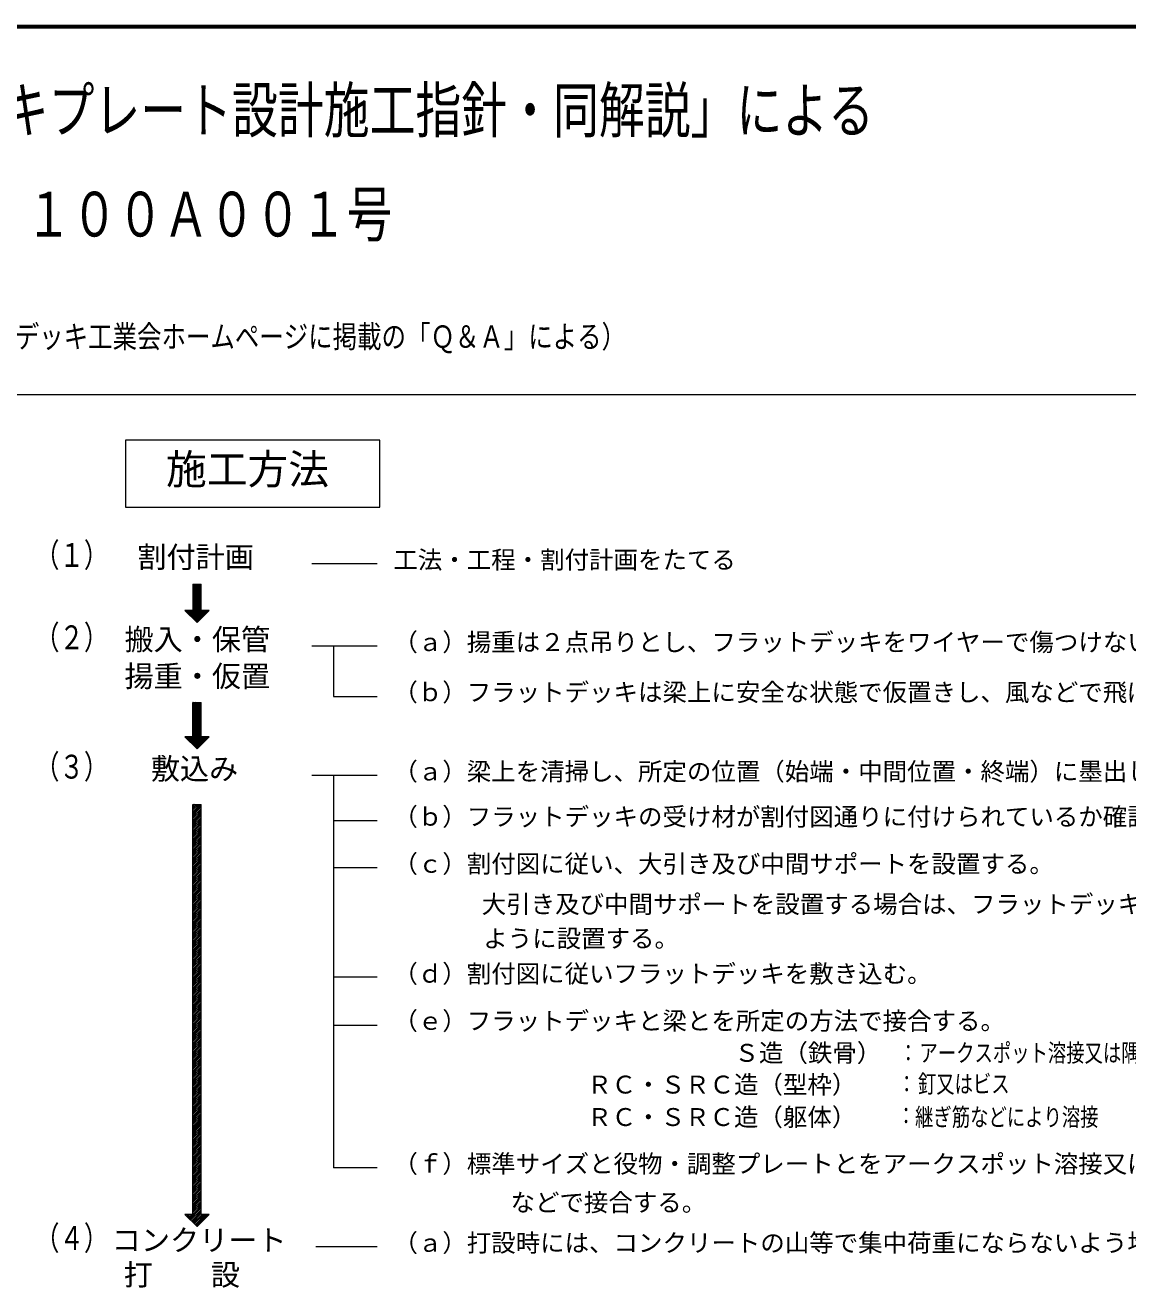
# Model space of a CAD drawing. Units: millimetres, scale not verified. Extents: x -282 to 282, y -197 to 197.
# Drawn here: x 1.4 to 96, y 88.5 to 196.9 of the extents above; entities that cross this region are included whole.
import ezdxf
from ezdxf.enums import TextEntityAlignment as Align

# ---------------------------------------------------------------- set-up
doc = ezdxf.new("R2010")
doc.units = ezdxf.units.MM
doc.header["$LTSCALE"] = 0.5
doc.layers.add('0-1_M2-1-0', color=7, linetype='Continuous', lineweight=18)
doc.styles.add('ＭＳ ゴシック', font='')
doc.styles.get('ＭＳ ゴシック').set_extended_font_data('MS Gothic')

msp = doc.modelspace()

# ---------------------------------------------------------------- linework, layer by layer
at = {"layer": '0-1_M2-1-0'}
for p, q in [((-282.494, 196.8955), (282.4621, 196.8955)), ((-282.424, 196.8255), (282.3921, 196.8255)), ((-282.354, 196.7555), (282.3221, 196.7555)), ((-282.284, 196.6855), (282.2521, 196.6855)), ((-282.284, 165.1855), (282.4621, 165.1855)), ((31.5897, 150.6314), (25.9897, 150.6314)), ((15.7835, 148.8814), (16.4835, 148.8814)), ((15.7835, 148.8814), (15.7835, 146.644)), ((16.4746, 148.8814), (15.7835, 148.1903)), ((16.3756, 148.8814), (15.7835, 148.2893)), ((16.2766, 148.8814), (15.7835, 148.3883)), ((16.1776, 148.8814), (15.7835, 148.4873)), ((16.0786, 148.8814), (15.7835, 148.5863)), ((15.9796, 148.8814), (15.7835, 148.6853)), ((15.8806, 148.8814), (15.7835, 148.7842)), ((16.4835, 148.7913), (15.7835, 148.0913)), ((16.4835, 148.6923), (15.7835, 147.9923)), ((16.4835, 148.5933), (15.7835, 147.8933)), ((16.4835, 146.644), (16.4835, 148.8814)), ((16.4835, 148.4943), (15.7835, 147.7943)), ((16.4835, 148.3953), (15.7835, 147.6953)), ((16.4835, 148.2963), (15.7835, 147.5963)), ((16.4835, 148.1973), (15.7835, 147.4973)), ((16.4835, 148.0983), (15.7835, 147.3983)), ((16.4835, 147.9993), (15.7835, 147.2993)), ((16.4835, 147.9003), (15.7835, 147.2003)), ((16.4835, 147.8013), (15.7835, 147.1013)), ((16.4835, 147.7023), (15.7835, 147.0023)), ((16.4835, 147.6033), (15.7835, 146.9033)), ((16.4835, 147.5043), (15.7835, 146.8043)), ((16.1335, 145.594), (15.0835, 146.644)), ((15.7835, 146.644), (15.0835, 146.644)), ((15.2272, 146.644), (15.1554, 146.5722)), ((15.3262, 146.644), (15.2049, 146.5227)), ((15.4252, 146.644), (15.2544, 146.4732)), ((15.5242, 146.644), (15.3039, 146.4237)), ((15.6232, 146.644), (15.3534, 146.3742)), ((15.7222, 146.644), (15.4029, 146.3247)), ((16.4835, 147.3064), (15.4524, 146.2752)), ((16.4835, 147.2074), (15.5019, 146.2257)), ((16.4835, 147.1084), (15.5514, 146.1762)), ((16.4835, 147.0094), (15.6008, 146.1267)), ((16.4835, 146.9104), (15.6503, 146.0772)), ((16.4835, 146.8114), (15.6998, 146.0277)), ((16.4835, 146.7124), (15.7493, 145.9782)), ((16.4835, 147.4054), (15.7835, 146.7054)), ((16.5142, 146.644), (15.7988, 145.9287)), ((16.6132, 146.644), (15.8483, 145.8792)), ((16.7122, 146.644), (15.8978, 145.8297)), ((16.8111, 146.644), (15.9473, 145.7802)), ((16.9101, 146.644), (15.9968, 145.7307)), ((17.0091, 146.644), (16.0463, 145.6812)), ((17.1081, 146.644), (16.0958, 145.6317)), ((16.1335, 145.594), (17.1835, 146.644)), ((17.1835, 146.644), (16.4835, 146.644)), ((15.6545, 146.0814), (15.6503, 146.0772)), ((31.5897, 143.5625), (25.9897, 143.5625)), ((27.8401, 143.5625), (27.8401, 139.2577)), ((27.8401, 139.2577), (31.5897, 139.2577)), ((15.7835, 138.7314), (16.4835, 138.7314)), ((15.7835, 135.7941), (15.7835, 138.7314)), ((16.3886, 138.7314), (15.7835, 138.1262)), ((16.2896, 138.7314), (15.7835, 138.2252)), ((16.1907, 138.7314), (15.7835, 138.3242)), ((16.0917, 138.7314), (15.7835, 138.4232)), ((15.9927, 138.7314), (15.7835, 138.5222)), ((15.8937, 138.7314), (15.7835, 138.6212)), ((15.7947, 138.7314), (15.7835, 138.7202)), ((16.4835, 138.7272), (15.7835, 138.0272)), ((16.4835, 138.6282), (15.7835, 137.9282)), ((16.4835, 138.5292), (15.7835, 137.8292)), ((16.4835, 138.4303), (15.7835, 137.7303)), ((16.4835, 138.3313), (15.7835, 137.6313)), ((16.4835, 138.2323), (15.7835, 137.5323)), ((16.4835, 138.1333), (15.7835, 137.4333)), ((16.4835, 138.0343), (15.7835, 137.3343)), ((16.4835, 137.9353), (15.7835, 137.2353)), ((16.4835, 137.8363), (15.7835, 137.1363)), ((16.4835, 137.7373), (15.7835, 137.0373)), ((16.4835, 135.7941), (16.4835, 138.7314)), ((16.4835, 137.6383), (15.7835, 136.9383)), ((16.4835, 137.5393), (15.7835, 136.8393)), ((16.4835, 137.4403), (15.7835, 136.7403)), ((16.4835, 137.3413), (15.7835, 136.6413)), ((16.4835, 137.2423), (15.7835, 136.5423)), ((16.4835, 137.1433), (15.7835, 136.4433)), ((16.4835, 137.0443), (15.7835, 136.3443)), ((16.4835, 136.9453), (15.7835, 136.2453)), ((16.4835, 136.8463), (15.7835, 136.1463)), ((16.4835, 136.7473), (15.7835, 136.0473)), ((16.4835, 136.6483), (15.7835, 135.9483)), ((16.1335, 134.7441), (15.0835, 135.7941)), ((15.7835, 135.7941), (15.0835, 135.7941)), ((15.2333, 135.7941), (15.1584, 135.7192)), ((15.3323, 135.7941), (15.2079, 135.6697)), ((15.4313, 135.7941), (15.2574, 135.6202)), ((15.5303, 135.7941), (15.3069, 135.5707)), ((15.6293, 135.7941), (15.3564, 135.5212)), ((15.7283, 135.7941), (15.4059, 135.4717)), ((16.4835, 136.4504), (15.4554, 135.4222)), ((16.4835, 136.3514), (15.5049, 135.3727)), ((16.4835, 136.2524), (15.5544, 135.3232)), ((16.4835, 136.1534), (15.6039, 135.2737)), ((16.4835, 136.0544), (15.6534, 135.2242)), ((16.4835, 135.9554), (15.7029, 135.1747)), ((16.4835, 135.8564), (15.7524, 135.1252)), ((16.4835, 136.5493), (15.7835, 135.8493)), ((16.5202, 135.7941), (15.8019, 135.0757)), ((16.6192, 135.7941), (15.8514, 135.0263)), ((16.7182, 135.7941), (15.9009, 134.9768)), ((16.8172, 135.7941), (15.9504, 134.9273)), ((16.9162, 135.7941), (15.9999, 134.8778)), ((17.0152, 135.7941), (16.0494, 134.8283)), ((17.1142, 135.7941), (16.0989, 134.7788)), ((16.1335, 134.7441), (17.1835, 135.7941)), ((17.1835, 135.7941), (16.4835, 135.7941)), ((31.5897, 132.4511), (25.9897, 132.4511)), ((27.8401, 132.4511), (27.8401, 98.7602)), ((15.7835, 129.9814), (16.4835, 129.9814)), ((15.7835, 94.7714), (15.7835, 129.9814)), ((16.4092, 129.9814), (15.7835, 129.3556)), ((16.2608, 129.9814), (15.7835, 129.5041)), ((16.1123, 129.9814), (15.7835, 129.6526)), ((15.9638, 129.9814), (15.7835, 129.8011)), ((15.8153, 129.9814), (15.7835, 129.9496)), ((16.4835, 129.9071), (15.7835, 129.2071)), ((16.4835, 129.7586), (15.7835, 129.0586)), ((16.4835, 129.6101), (15.7835, 128.9101)), ((16.4835, 129.4617), (15.7835, 128.7617)), ((16.4835, 129.3132), (15.7835, 128.6132)), ((16.4835, 129.1647), (15.7835, 128.4647)), ((16.4835, 94.7714), (16.4835, 129.9814)), ((16.4835, 129.0162), (15.7835, 128.3162)), ((16.4835, 128.8677), (15.7835, 128.1677)), ((16.4835, 128.7192), (15.7835, 128.0192)), ((16.4835, 128.5707), (15.7835, 127.8707)), ((16.4835, 128.4222), (15.7835, 127.7222)), ((16.4835, 128.2737), (15.7835, 127.5737)), ((16.4835, 128.1252), (15.7835, 127.4252)), ((16.4835, 127.9767), (15.7835, 127.2767)), ((31.5897, 128.562), (27.8401, 128.562)), ((16.4835, 127.8282), (15.7835, 127.1282)), ((16.4835, 127.6797), (15.7835, 126.9797)), ((16.4835, 127.5313), (15.7835, 126.8313)), ((16.4835, 127.3828), (15.7835, 126.6828)), ((16.4835, 127.2343), (15.7835, 126.5343)), ((16.4835, 127.0858), (15.7835, 126.3858)), ((16.4835, 126.9373), (15.7835, 126.2373)), ((16.4835, 126.7888), (15.7835, 126.0888)), ((16.4835, 126.6403), (15.7835, 125.9403)), ((16.4835, 126.4918), (15.7835, 125.7918)), ((16.4835, 126.3433), (15.7835, 125.6433)), ((16.4835, 126.1948), (15.7835, 125.4948)), ((16.4835, 126.0463), (15.7835, 125.3463)), ((16.4835, 125.8978), (15.7835, 125.1978)), ((16.4835, 125.7493), (15.7835, 125.0493)), ((16.4835, 125.6009), (15.7835, 124.9009)), ((16.4835, 125.4524), (15.7835, 124.7524)), ((16.4835, 125.3039), (15.7835, 124.6039)), ((16.4835, 125.1554), (15.7835, 124.4554)), ((16.4835, 125.0069), (15.7835, 124.3069)), ((16.4835, 124.8584), (15.7835, 124.1584)), ((16.4835, 124.7099), (15.7835, 124.0099)), ((16.4835, 124.5614), (15.7835, 123.8614)), ((16.4835, 124.4129), (15.7835, 123.7129)), ((16.4835, 124.2644), (15.7835, 123.5644)), ((16.4835, 124.1159), (15.7835, 123.4159)), ((16.4835, 123.9674), (15.7835, 123.2674)), ((16.4835, 123.8189), (15.7835, 123.1189)), ((16.4835, 123.6705), (15.7835, 122.9705)), ((31.5897, 124.5214), (27.8401, 124.5214)), ((16.4835, 123.522), (15.7835, 122.822)), ((16.4835, 123.3735), (15.7835, 122.6735)), ((16.4835, 123.225), (15.7835, 122.525)), ((16.4835, 123.0765), (15.7835, 122.3765)), ((16.4835, 122.928), (15.7835, 122.228)), ((16.4835, 122.7795), (15.7835, 122.0795)), ((16.4835, 122.631), (15.7835, 121.931)), ((16.4835, 122.4825), (15.7835, 121.7825)), ((16.4835, 122.334), (15.7835, 121.634)), ((16.4835, 122.1855), (15.7835, 121.4855)), ((16.4835, 122.037), (15.7835, 121.337)), ((16.4835, 121.8885), (15.7835, 121.1885)), ((16.4835, 121.74), (15.7835, 121.04)), ((16.4835, 121.5916), (15.7835, 120.8916)), ((16.4835, 121.4431), (15.7835, 120.7431)), ((16.4835, 121.2946), (15.7835, 120.5946)), ((16.4835, 121.1461), (15.7835, 120.4461)), ((16.4835, 120.9976), (15.7835, 120.2976)), ((16.4835, 120.8491), (15.7835, 120.1491)), ((16.4835, 120.7006), (15.7835, 120.0006)), ((16.4835, 120.5521), (15.7835, 119.8521)), ((16.4835, 120.4036), (15.7835, 119.7036)), ((16.4835, 120.2551), (15.7835, 119.5551)), ((16.4835, 120.1066), (15.7835, 119.4066)), ((16.4835, 119.9581), (15.7835, 119.2581)), ((16.4835, 119.8096), (15.7835, 119.1096)), ((16.4835, 119.6612), (15.7835, 118.9612)), ((16.4835, 119.5127), (15.7835, 118.8127)), ((16.4835, 119.3642), (15.7835, 118.6642)), ((16.4835, 119.2157), (15.7835, 118.5157)), ((16.4835, 119.0672), (15.7835, 118.3672)), ((16.4835, 118.9187), (15.7835, 118.2187)), ((16.4835, 118.7702), (15.7835, 118.0702)), ((16.4835, 118.6217), (15.7835, 117.9217)), ((16.4835, 118.4732), (15.7835, 117.7732)), ((16.4835, 118.3247), (15.7835, 117.6247)), ((16.4835, 118.1762), (15.7835, 117.4762)), ((16.4835, 118.0277), (15.7835, 117.3277)), ((16.4835, 117.8792), (15.7835, 117.1792)), ((16.4835, 117.7308), (15.7835, 117.0308)), ((16.4835, 117.5823), (15.7835, 116.8823)), ((16.4835, 117.4338), (15.7835, 116.7338)), ((16.4835, 117.2853), (15.7835, 116.5853)), ((16.4835, 117.1368), (15.7835, 116.4368)), ((16.4835, 116.9883), (15.7835, 116.2883)), ((16.4835, 116.8398), (15.7835, 116.1398)), ((16.4835, 116.6913), (15.7835, 115.9913)), ((16.4835, 116.5428), (15.7835, 115.8428)), ((16.4835, 116.3943), (15.7835, 115.6943)), ((16.4835, 116.2458), (15.7835, 115.5458)), ((16.4835, 116.0973), (15.7835, 115.3973)), ((16.4835, 115.9488), (15.7835, 115.2488)), ((16.4835, 115.8004), (15.7835, 115.1004)), ((16.4835, 115.6519), (15.7835, 114.9519)), ((16.4835, 115.5034), (15.7835, 114.8034)), ((16.4835, 115.3549), (15.7835, 114.6549)), ((16.4835, 115.2064), (15.7835, 114.5064)), ((16.4835, 115.0579), (15.7835, 114.3579)), ((31.5897, 115.1426), (27.8401, 115.1426)), ((16.4835, 114.9094), (15.7835, 114.2094)), ((16.4835, 114.7609), (15.7835, 114.0609)), ((16.4835, 114.6124), (15.7835, 113.9124)), ((16.4835, 114.4639), (15.7835, 113.7639)), ((16.4835, 114.3154), (15.7835, 113.6154)), ((16.4835, 114.1669), (15.7835, 113.4669)), ((16.4835, 114.0184), (15.7835, 113.3184)), ((16.4835, 113.87), (15.7835, 113.17)), ((16.4835, 113.7215), (15.7835, 113.0215)), ((16.4835, 113.573), (15.7835, 112.873)), ((16.4835, 113.4245), (15.7835, 112.7245)), ((16.4835, 113.276), (15.7835, 112.576)), ((16.4835, 113.1275), (15.7835, 112.4275)), ((16.4835, 112.979), (15.7835, 112.279)), ((16.4835, 112.8305), (15.7835, 112.1305)), ((16.4835, 112.682), (15.7835, 111.982)), ((16.4835, 112.5335), (15.7835, 111.8335)), ((16.4835, 112.385), (15.7835, 111.685)), ((16.4835, 112.2365), (15.7835, 111.5365)), ((16.4835, 112.088), (15.7835, 111.388)), ((16.4835, 111.9395), (15.7835, 111.2395)), ((16.4835, 111.7911), (15.7835, 111.0911)), ((16.4835, 111.6426), (15.7835, 110.9426)), ((16.4835, 111.4941), (15.7835, 110.7941)), ((16.4835, 111.3456), (15.7835, 110.6456)), ((16.4835, 111.1971), (15.7835, 110.4971)), ((16.4835, 111.0486), (15.7835, 110.3486)), ((16.4835, 110.9001), (15.7835, 110.2001)), ((16.4835, 110.7516), (15.7835, 110.0516)), ((16.4835, 110.6031), (15.7835, 109.9031)), ((31.5897, 110.9939), (27.8401, 110.9939)), ((16.4835, 110.4546), (15.7835, 109.7546)), ((16.4835, 110.3061), (15.7835, 109.6061)), ((16.4835, 110.1576), (15.7835, 109.4576)), ((16.4835, 110.0091), (15.7835, 109.3091)), ((16.4835, 109.8607), (15.7835, 109.1607)), ((16.4835, 109.7122), (15.7835, 109.0122)), ((16.4835, 109.5637), (15.7835, 108.8637)), ((16.4835, 109.4152), (15.7835, 108.7152)), ((16.4835, 109.2667), (15.7835, 108.5667)), ((16.4835, 109.1182), (15.7835, 108.4182)), ((16.4835, 108.9697), (15.7835, 108.2697)), ((16.4835, 108.8212), (15.7835, 108.1212)), ((16.4835, 108.6727), (15.7835, 107.9727)), ((16.4835, 108.5242), (15.7835, 107.8242)), ((16.4835, 108.3757), (15.7835, 107.6757)), ((16.4835, 108.2272), (15.7835, 107.5272)), ((16.4835, 108.0787), (15.7835, 107.3787)), ((16.4835, 107.9303), (15.7835, 107.2303)), ((16.4835, 107.7818), (15.7835, 107.0818)), ((16.4835, 107.6333), (15.7835, 106.9333)), ((16.4835, 107.4848), (15.7835, 106.7848)), ((16.4835, 107.3363), (15.7835, 106.6363)), ((16.4835, 107.1878), (15.7835, 106.4878)), ((16.4835, 107.0393), (15.7835, 106.3393)), ((16.4835, 106.8908), (15.7835, 106.1908)), ((16.4835, 106.7423), (15.7835, 106.0423)), ((16.4835, 106.5938), (15.7835, 105.8938)), ((16.4835, 106.4453), (15.7835, 105.7453)), ((16.4835, 106.2968), (15.7835, 105.5968)), ((16.4835, 106.1483), (15.7835, 105.4483)), ((16.4835, 105.9999), (15.7835, 105.2999)), ((16.4835, 105.8514), (15.7835, 105.1514)), ((16.4835, 105.7029), (15.7835, 105.0029)), ((16.4835, 105.5544), (15.7835, 104.8544)), ((16.4835, 105.4059), (15.7835, 104.7059)), ((16.4835, 105.2574), (15.7835, 104.5574)), ((16.4835, 105.1089), (15.7835, 104.4089)), ((16.4835, 104.9604), (15.7835, 104.2604)), ((16.4835, 104.8119), (15.7835, 104.1119)), ((16.4835, 104.6634), (15.7835, 103.9634)), ((16.4835, 104.5149), (15.7835, 103.8149)), ((16.4835, 104.3664), (15.7835, 103.6664)), ((16.4835, 104.2179), (15.7835, 103.5179)), ((16.4835, 104.0695), (15.7835, 103.3695)), ((16.4835, 103.921), (15.7835, 103.221)), ((16.4835, 103.7725), (15.7835, 103.0725)), ((16.4835, 103.624), (15.7835, 102.924)), ((16.4835, 103.4755), (15.7835, 102.7755)), ((16.4835, 103.327), (15.7835, 102.627)), ((16.4835, 103.1785), (15.7835, 102.4785)), ((16.4835, 103.03), (15.7835, 102.33)), ((16.4835, 102.8815), (15.7835, 102.1815)), ((16.4835, 102.7473), (15.7835, 102.0473)), ((16.4835, 102.5988), (15.7835, 101.8988)), ((16.4835, 102.4504), (15.7835, 101.7504)), ((16.4835, 102.3019), (15.7835, 101.6019)), ((16.4835, 102.1534), (15.7835, 101.4534)), ((16.4835, 102.0049), (15.7835, 101.3049)), ((16.4835, 101.8564), (15.7835, 101.1564)), ((16.4835, 101.7079), (15.7835, 101.0079)), ((16.4835, 101.5594), (15.7835, 100.8594)), ((16.4835, 101.4109), (15.7835, 100.7109)), ((16.4835, 101.2624), (15.7835, 100.5624)), ((16.4835, 101.1139), (15.7835, 100.4139)), ((16.4835, 100.9654), (15.7835, 100.2654)), ((16.4835, 100.8169), (15.7835, 100.1169)), ((16.4835, 100.6684), (15.7835, 99.9684)), ((16.4835, 100.52), (15.7835, 99.82)), ((16.4835, 100.3715), (15.7835, 99.6715)), ((16.4835, 100.223), (15.7835, 99.523)), ((16.4835, 100.0745), (15.7835, 99.3745)), ((16.4835, 99.926), (15.7835, 99.226)), ((16.4835, 99.7775), (15.7835, 99.0775)), ((16.4835, 99.629), (15.7835, 98.929)), ((16.4835, 99.4805), (15.7835, 98.7805)), ((16.4835, 99.332), (15.7835, 98.632)), ((16.4835, 99.1835), (15.7835, 98.4835)), ((16.4835, 99.035), (15.7835, 98.335)), ((16.4835, 98.8865), (15.7835, 98.1865)), ((16.4835, 98.738), (15.7835, 98.038)), ((31.5897, 98.7602), (27.8401, 98.7602)), ((16.4835, 98.5896), (15.7835, 97.8896)), ((16.4835, 98.4411), (15.7835, 97.7411)), ((16.4835, 98.2926), (15.7835, 97.5926)), ((16.4835, 98.1441), (15.7835, 97.4441)), ((16.4835, 97.9956), (15.7835, 97.2956)), ((16.4835, 97.8471), (15.7835, 97.1471)), ((16.4835, 97.6986), (15.7835, 96.9986)), ((16.4835, 97.5501), (15.7835, 96.8501)), ((16.4835, 97.4016), (15.7835, 96.7016)), ((16.4835, 97.2531), (15.7835, 96.5531)), ((16.4835, 97.1046), (15.7835, 96.4046)), ((16.4835, 96.9561), (15.7835, 96.2561)), ((16.4835, 96.8076), (15.7835, 96.1076)), ((16.4835, 96.6592), (15.7835, 95.9592)), ((16.4835, 96.5107), (15.7835, 95.8107)), ((16.4835, 95.4712), (15.4336, 94.4213)), ((16.4835, 96.3622), (15.7835, 95.6622)), ((16.4835, 96.2137), (15.7835, 95.5137)), ((16.4835, 96.0652), (15.7835, 95.3652)), ((16.4835, 95.9167), (15.7835, 95.2167)), ((16.4835, 95.7682), (15.7835, 95.0682)), ((16.4835, 95.6197), (15.7835, 94.9197)), ((16.1335, 93.7214), (15.0835, 94.7714)), ((15.7835, 94.7714), (15.0835, 94.7714)), ((15.2249, 94.7714), (15.1542, 94.7007)), ((15.3734, 94.7714), (15.2284, 94.6264)), ((15.5219, 94.7714), (15.3027, 94.5522)), ((15.6703, 94.7714), (15.3769, 94.4779)), ((16.4835, 95.3227), (15.5078, 94.347)), ((16.4835, 95.1742), (15.5821, 94.2728)), ((16.4835, 95.0257), (15.6563, 94.1985)), ((16.4835, 94.9906), (15.6739, 94.181)), ((16.4835, 94.8421), (15.7482, 94.1067)), ((16.5613, 94.7714), (15.8224, 94.0325)), ((16.7098, 94.7714), (15.8967, 93.9582)), ((16.8583, 94.7714), (15.9709, 93.884)), ((17.0068, 94.7714), (16.0451, 93.8097)), ((17.1553, 94.7714), (16.1194, 93.7355)), ((16.1335, 93.7214), (17.1835, 94.7714)), ((17.1835, 94.7714), (16.4835, 94.7714)), ((31.5897, 91.9714), (26.3357, 91.9714))]:
    msp.add_line(p, q, dxfattribs=at)
msp.add_lwpolyline([(9.9937, 155.5111), (31.8361, 155.5111), (31.8361, 161.2499), (9.9937, 161.2499)], close=True, dxfattribs=at)

# ---------------------------------------------------------------- texts
at = {"layer": '0-1_M2-1-0', "style": 'ＭＳ ゴシック'}
for s, height, width, p in [('（社）公共建築協会「床型枠用鋼製デッキプレート設計施工指針・同解説」による', 3.849, 0.75, (-71.4284, 186.5302)), ('（社）公共建築協会\u3000評価第\u3000０２１-０１００Ａ００１号', 3.849, 0.75, (-71.4284, 177.5963)), ('（フラットデッキ工業会ホームページに掲載の「Ｑ＆Ａ」による）', 1.924, 0.8, (-10.0153, 168.6175)), ('（１）', 2.053, 0.75, (2.2174, 149.7564)), ('（２）', 2.053, 0.75, (2.2174, 142.6875)), ('（３）', 2.053, 0.75, (2.2174, 131.5761)), ('アークスポット溶接又は隅肉溶接', 1.54, 0.75, (78.1645, 107.4123)), ('：', 1.54, 0.75, (76.4145, 107.4123)), ('：', 1.54, 0.75, (76.2824, 104.7515)), ('釘又はビス', 1.54, 0.75, (78.0324, 104.7515)), ('継ぎ筋などにより溶接', 1.54, 0.75, (77.789, 101.8991)), ('：', 1.54, 0.75, (76.228, 102.0175)), ('（４）', 2.053, 0.75, (2.2174, 91.0964))]:
    msp.add_text(s, height=height, dxfattribs=dict(at, width=width)).set_placement(p, align=Align.BOTTOM_LEFT)
for s, height, p in [('施工方法', 2.566, (13.466, 156.7185)), ('割付計画', 1.833, (11.0148, 149.7564)), ('工法・工程・割付計画をたてる', 1.54, (32.9897, 149.7564)), ('搬入・保管', 1.833, (9.9035, 142.6875)), ('（ａ）揚重は２点吊りとし、フラットデッキをワイヤーで傷つけないようにする。', 1.54, (32.9897, 142.6875)), ('揚重・仮置', 1.833, (9.9035, 139.5232)), ('（ｂ）フラットデッキは梁上に安全な状態で仮置きし、風などで飛ばされないように養生する。', 1.54, (32.9897, 138.3827)), ('敷込み', 1.833, (12.1668, 131.5761)), ('（ａ）梁上を清掃し、所定の位置（始端・中間位置・終端）に墨出しをする。', 1.54, (32.9897, 131.5761)), ('（ｂ）フラットデッキの受け材が割付図通りに付けられているか確認する。', 1.54, (32.9897, 127.6945)), ('（ｃ）割付図に従い、大引き及び中間サポートを設置する。', 1.54, (32.9897, 123.6464)), ('大引き及び中間サポートを設置する場合は、フラットデッキのむくりを拘束しない', 1.54, (40.5777, 120.1824)), ('ように設置する。', 1.54, (40.7089, 117.2412)), ('（ｄ）割付図に従いフラットデッキを敷き込む。', 1.54, (32.9897, 114.2103)), ('（ｅ）フラットデッキと梁とを所定の方法で接合する。', 1.54, (32.9897, 110.1576)), ('Ｓ造（鉄骨）', 1.54, (62.2806, 107.4123)), ('ＲＣ・ＳＲＣ造（型枠）', 1.54, (49.6331, 104.6855)), ('ＲＣ・ＳＲＣ造（躯体）', 1.54, (49.6331, 101.8991)), ('（ｆ）標準サイズと役物・調整プレートとをアークスポット溶接又はタッピングビス', 1.54, (32.9897, 97.8852)), ('などで接合する。', 1.54, (43.049, 94.5656)), ('コンクリート', 1.833, (8.8127, 91.0964)), ('（ａ）打設時には、コンクリートの山等で集中荷重にならないよう均等に打設する。', 1.54, (32.9897, 91.0964)), ('打    設', 1.833, (9.8335, 88.1214))]:
    msp.add_text(s, height=height, dxfattribs=at).set_placement(p, align=Align.BOTTOM_LEFT)

doc.saveas('drawing.dxf')
